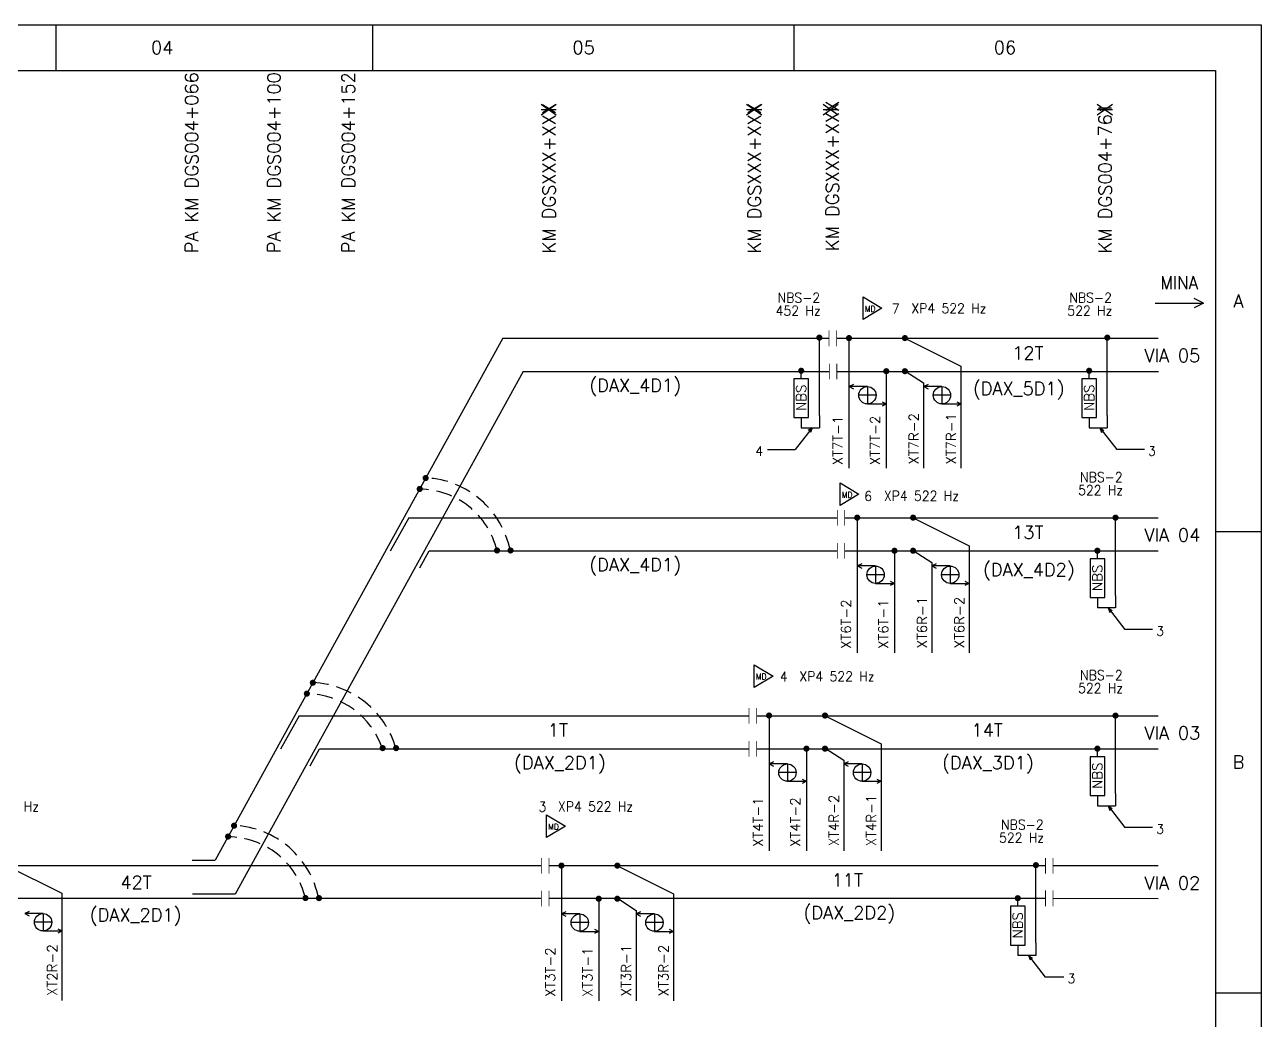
# Model space of a CAD drawing. Header units: millimetres. Extents: x -61728 to -61308, y 1816 to 2113.
# Drawn here: x -61497.4 to -61307.6, y 1960.4 to 2113.1 of the extents above; entities that cross this region are included whole.
import ezdxf
from ezdxf.enums import TextEntityAlignment as Align

# ---------------------------------------------------------------- set-up
doc = ezdxf.new("R2010")
doc.units = ezdxf.units.MM
doc.header["$LTSCALE"] = 10
doc.linetypes.add('HIDDEN', pattern=[0.375, 0.25, -0.125])
for name, color, linetype in [('Asterisco', 7, 'Continuous'), ('EL2', 7, 'Continuous'), ('ER50', 7, 'Continuous'), ('ER80', 3, 'Continuous'), ('FRL2', 2, 'Continuous'), ('FRL4', 4, 'Continuous'), ('FRL6', 6, 'Continuous'), ('FRL7', 7, 'Continuous'), ('FRR120', 7, 'Continuous'), ('FRR175', 1, 'Continuous'), ('FRR80', 3, 'Continuous')]:
    doc.layers.add(name, color=color, linetype=linetype)
doc.layers.add('EL5', color=5, linetype='Continuous', lineweight=40)
doc.styles.add('R120', font='simplex.shx', dxfattribs={"height": 3})
doc.styles.add('R60', font='simplex.shx', dxfattribs={"height": 1.5})
doc.styles.add('R80', font='simplex.shx', dxfattribs={"height": 2})
doc.styles.add('Styleromans', font='romans.shx')

# ---------------------------------------------------------------- blocks, each defined once
blk = doc.blocks.new('A3_FOLHA_INTERNA')
at = {"layer": 'FRL2'}
for p, q in [((283.67, 290), (283.67, 297)), ((348.33, 290), (348.33, 297)), ((413, 219.25), (420, 219.25)), ((413, 148.5), (420, 148.5))]:
    blk.add_line(p, q, dxfattribs=at)
at = {"layer": 'FRL4'}
blk.add_line((235, 297), (235, 290), dxfattribs=at)
at = {"layer": 'FRL6'}
for p, q in [((25, 290), (413, 290)), ((413, 290), (413, 7))]:
    blk.add_line(p, q, dxfattribs=at)
at = {"layer": 'FRL7'}
for p, q in [((0, 297), (420, 297)), ((420, 297), (420, 0))]:
    blk.add_line(p, q, dxfattribs=at)
at = {"layer": 'FRR120', "color": 7, "style": 'R120'}
for tag, p, height in [('FASE_DO_PROJETO', (237.89, 33.55), 3), ('ÁREA_E/OU_SUBÁREA', (237.89, 28.98), 3), ('TÍTULO_DO_DESENHO', (237.89, 24.15), 3), ('NÚMERO_DA_CONTRATADA', (266.11, 9.01), 2.77)]:
    blk.add_attdef(tag, p, '', height=height, dxfattribs=at)
for tag, p, width in [('SUBTÍTULO_DO_DESENHO', (237.89, 19.39), 0.9), ('NÚMERO_VALE', (324.03, 9.18), 0.65)]:
    blk.add_attdef(tag, p, '', height=3, dxfattribs=dict(at, width=width))
for tag, p in [('ESCALA', (250, 10.68)), ('FOLHA', (390.7, 10.68)), ('REVISÃO', (406.87, 10.96))]:
    blk.add_attdef(tag, text='', height=3, dxfattribs=at).set_placement(p, align=Align.MIDDLE)
at = {"layer": 'FRR175', "style": 'R120'}
for tag, height, p in [('CLASSIFICAÇÃO', 3, (393.83, 53.23)), ('PROJETO', 3, (296.81, 40.72)), ('N_PROJ_SE', 3, (375.5, 40.72)), ('SE', 2, (390.28, 35.43))]:
    blk.add_attdef(tag, text='', height=height, dxfattribs=at).set_placement(p, align=Align.MIDDLE_CENTER)
at = {"layer": 'FRR80', "style": 'R80'}
for s, p in [('04', (251.33, 293.5)), ('05', (316, 293.5)), ('06', (380.67, 293.5)), ('A', (416.5, 254.63)), ('B', (416.5, 183.88))]:
    blk.add_text(s, height=2, dxfattribs=at).set_placement(p, align=Align.MIDDLE)

msp = doc.modelspace()

# ---------------------------------------------------------------- hatches: boundary and pattern name
at = {"layer": 'EL2', "ltscale": 5}
h = msp.add_hatch(color=7, dxfattribs=at)
edge = h.paths.add_edge_path()
edge.add_arc((-61375.45, 2065.08), 0.475, 180, 540)
at = {"layer": 'EL2'}
h = msp.add_hatch(color=7, dxfattribs=at)
edge = h.paths.add_edge_path()
edge.add_arc((-61370.9, 2065.01), 0.475, 0, 360, ccw=False)
h = msp.add_hatch(color=7, dxfattribs=at)
edge = h.paths.add_edge_path()
edge.add_arc((-61362.32, 2065.01), 0.475, 0, 360, ccw=False)
at = {"layer": 'EL2', "ltscale": 5}
h = msp.add_hatch(color=7, dxfattribs=at)
edge = h.paths.add_edge_path()
edge.add_arc((-61331.26, 2065.08), 0.475, 180, 540)
h = msp.add_hatch(color=7, dxfattribs=at)
edge = h.paths.add_edge_path()
edge.add_arc((-61378.23, 2060), 0.475, 180, 540)
at = {"layer": 'EL2'}
h = msp.add_hatch(color=7, dxfattribs=at)
edge = h.paths.add_edge_path()
edge.add_arc((-61365.18, 2059.93), 0.475, 0, 360, ccw=False)
h = msp.add_hatch(color=7, dxfattribs=at)
edge = h.paths.add_edge_path()
edge.add_arc((-61362.32, 2059.93), 0.475, 0, 360, ccw=False)
at = {"layer": 'EL2', "ltscale": 5}
h = msp.add_hatch(color=7, dxfattribs=at)
edge = h.paths.add_edge_path()
edge.add_arc((-61334.04, 2060), 0.475, 180, 540)
at = {"layer": 'EL2'}
h = msp.add_hatch(color=256, dxfattribs=at)
edge = h.paths.add_edge_path()
edge.add_arc((-61435.87, 2043.54), 0.475, 180, 540)
h = msp.add_hatch(color=256, dxfattribs=at)
edge = h.paths.add_edge_path()
edge.add_arc((-61436.78, 2041.87), 0.475, 180, 540)
h = msp.add_hatch(color=7, dxfattribs=at)
edge = h.paths.add_edge_path()
edge.add_arc((-61369.64, 2037.47), 0.475, 0, 360, ccw=False)
h = msp.add_hatch(color=7, dxfattribs=at)
edge = h.paths.add_edge_path()
edge.add_arc((-61361.06, 2037.47), 0.475, 0, 360, ccw=False)
at = {"layer": 'EL2', "ltscale": 5}
h = msp.add_hatch(color=7, dxfattribs=at)
edge = h.paths.add_edge_path()
edge.add_arc((-61330, 2037.47), 0.475, 180, 540)
at = {"layer": 'EL2'}
h = msp.add_hatch(color=256, dxfattribs=at)
edge = h.paths.add_edge_path()
edge.add_arc((-61424.91, 2032.43), 0.475, 180, 540)
h = msp.add_hatch(color=256, dxfattribs=at)
edge = h.paths.add_edge_path()
edge.add_arc((-61422.84, 2032.43), 0.475, 180, 540)
h = msp.add_hatch(color=7, dxfattribs=at)
edge = h.paths.add_edge_path()
edge.add_arc((-61363.92, 2032.39), 0.475, 0, 360, ccw=False)
h = msp.add_hatch(color=7, dxfattribs=at)
edge = h.paths.add_edge_path()
edge.add_arc((-61361.06, 2032.39), 0.475, 0, 360, ccw=False)
at = {"layer": 'EL2', "ltscale": 5}
h = msp.add_hatch(color=7, dxfattribs=at)
edge = h.paths.add_edge_path()
edge.add_arc((-61332.78, 2032.39), 0.475, 180, 540)
at = {"layer": 'EL2'}
h = msp.add_hatch(color=256, dxfattribs=at)
edge = h.paths.add_edge_path()
edge.add_arc((-61453.18, 2012.14), 0.475, 180, 540)
h = msp.add_hatch(color=256, dxfattribs=at)
edge = h.paths.add_edge_path()
edge.add_arc((-61454.1, 2010.47), 0.475, 180, 540)
h = msp.add_hatch(color=7, dxfattribs=at)
edge = h.paths.add_edge_path()
edge.add_arc((-61383.16, 2007.11), 0.475, 0, 360, ccw=False)
h = msp.add_hatch(color=7, dxfattribs=at)
edge = h.paths.add_edge_path()
edge.add_arc((-61374.58, 2007.11), 0.475, 0, 360, ccw=False)
at = {"layer": 'EL2', "ltscale": 5}
h = msp.add_hatch(color=7, dxfattribs=at)
edge = h.paths.add_edge_path()
edge.add_arc((-61330, 2007.1), 0.475, 180, 540)
at = {"layer": 'EL2'}
h = msp.add_hatch(color=256, dxfattribs=at)
edge = h.paths.add_edge_path()
edge.add_arc((-61442.47, 2002.11), 0.475, 180, 540)
h = msp.add_hatch(color=256, dxfattribs=at)
edge = h.paths.add_edge_path()
edge.add_arc((-61440.4, 2002.11), 0.475, 180, 540)
h = msp.add_hatch(color=7, dxfattribs=at)
edge = h.paths.add_edge_path()
edge.add_arc((-61377.43, 2002.03), 0.475, 0, 360, ccw=False)
h = msp.add_hatch(color=7, dxfattribs=at)
edge = h.paths.add_edge_path()
edge.add_arc((-61374.58, 2002.03), 0.475, 0, 360, ccw=False)
at = {"layer": 'EL2', "ltscale": 5}
h = msp.add_hatch(color=7, dxfattribs=at)
edge = h.paths.add_edge_path()
edge.add_arc((-61332.78, 2002.03), 0.475, 180, 540)
at = {"layer": 'EL2'}
h = msp.add_hatch(color=256, dxfattribs=at)
edge = h.paths.add_edge_path()
edge.add_arc((-61465.27, 1990.21), 0.475, 180, 540)
h = msp.add_hatch(color=256, dxfattribs=at)
edge = h.paths.add_edge_path()
edge.add_arc((-61466.19, 1988.55), 0.475, 180, 540)
h = msp.add_hatch(color=7, dxfattribs=at)
edge = h.paths.add_edge_path()
edge.add_arc((-61415.03, 1984.09), 0.475, 0, 360, ccw=False)
h = msp.add_hatch(color=7, dxfattribs=at)
edge = h.paths.add_edge_path()
edge.add_arc((-61406.45, 1984.09), 0.475, 0, 360, ccw=False)
at = {"layer": 'EL2', "ltscale": 5}
h = msp.add_hatch(color=7, dxfattribs=at)
edge = h.paths.add_edge_path()
edge.add_arc((-61342.22, 1984.16), 0.475, 180, 540)
at = {"layer": 'EL2'}
h = msp.add_hatch(color=256, dxfattribs=at)
edge = h.paths.add_edge_path()
edge.add_arc((-61454.31, 1979.11), 0.475, 180, 540)
h = msp.add_hatch(color=256, dxfattribs=at)
edge = h.paths.add_edge_path()
edge.add_arc((-61452.24, 1979.1), 0.475, 180, 540)
h = msp.add_hatch(color=7, dxfattribs=at)
edge = h.paths.add_edge_path()
edge.add_arc((-61409.31, 1979.01), 0.475, 0, 360, ccw=False)
h = msp.add_hatch(color=7, dxfattribs=at)
edge = h.paths.add_edge_path()
edge.add_arc((-61406.45, 1979.01), 0.475, 0, 360, ccw=False)
at = {"layer": 'EL2', "ltscale": 5}
h = msp.add_hatch(color=7, dxfattribs=at)
edge = h.paths.add_edge_path()
edge.add_arc((-61345, 1979.09), 0.475, 180, 540)

# ---------------------------------------------------------------- linework, layer by layer
at = {"color": 7}
for p, q in [((-61323.9, 2070.37), (-61316.49, 2070.37)), ((-61316.49, 2070.37), (-61317.94, 2071.1)), ((-61316.49, 2070.37), (-61317.94, 2069.64))]:
    msp.add_line(p, q, dxfattribs=at)
at = {"color": 7, "linetype": 'Continuous', "ltscale": 5}
for p, q in [((-61424.02, 2064.98), (-61451.81, 2014.61)), ((-61424.02, 2064.98), (-61373.97, 2064.98)), ((-61372.81, 2064.98), (-61323.45, 2064.98)), ((-61420.88, 2059.9), (-61447.3, 2012.01)), ((-61420.88, 2059.9), (-61373.92, 2059.9)), ((-61372.77, 2059.9), (-61323.4, 2059.9)), ((-61438.47, 2037.45), (-61441.32, 2032.32)), ((-61438.47, 2037.45), (-61372.71, 2037.45)), ((-61371.55, 2037.45), (-61323.45, 2037.45)), ((-61436.77, 2029.76), (-61435.33, 2032.37)), ((-61435.33, 2032.37), (-61372.71, 2032.37)), ((-61371.55, 2032.37), (-61323.45, 2032.37)), ((-61451.81, 2014.61), (-61457.59, 2004.14)), ((-61447.3, 2012.01), (-61465.11, 1979.71)), ((-61455.3, 2007.08), (-61458.15, 2001.95)), ((-61455.3, 2007.08), (-61386.23, 2007.08)), ((-61385.07, 2007.08), (-61323.45, 2007.08)), ((-61457.59, 2004.14), (-61468.17, 1984.93)), ((-61453.6, 1999.4), (-61452.15, 2002)), ((-61452.15, 2002), (-61386.23, 2002)), ((-61385.07, 2002), (-61323.45, 2002)), ((-61418.1, 1984.07), (-61511.68, 1984.07)), ((-61471.69, 1984.93), (-61468.17, 1984.93)), ((-61340.74, 1984.07), (-61416.94, 1984.07)), ((-61323.45, 1984.07), (-61339.58, 1984.07)), ((-61465.11, 1979.71), (-61471.66, 1979.71)), ((-61511.68, 1979.08), (-61418.1, 1979.07)), ((-61416.94, 1979.07), (-61340.74, 1979.07)), ((-61339.58, 1979.07), (-61323.45, 1979.06))]:
    msp.add_line(p, q, dxfattribs=at)
at = {"color": 7, "linetype": 'HIDDEN'}
for centre, radius, start, end in [((-61436.5, 2029.73), 13.86, 11.0774, 87.2434), ((-61436.86, 2029.57), 12.27, 13.3296, 89.6957), ((-61453.86, 1998.23), 13.97, 15.7449, 87.0895), ((-61454.22, 1998.05), 12.39, 18.5919, 89.5007), ((-61465.9, 1976.41), 13.86, 11.0774, 87.2434), ((-61466.26, 1976.24), 12.27, 13.3296, 89.6957)]:
    msp.add_arc(centre, radius, start, end, dxfattribs=at)
at = {"layer": 'Asterisco', "linetype": 'Continuous', "ltscale": 5}
for p, q in [((-61418.15, 2100.87), (-61415.82, 2099.24)), ((-61418.15, 2099.24), (-61415.82, 2100.87)), ((-61386.63, 2100.87), (-61384.3, 2099.24)), ((-61386.63, 2099.24), (-61384.3, 2100.87)), ((-61374.86, 2100.87), (-61372.54, 2099.24)), ((-61374.86, 2099.24), (-61372.54, 2100.87)), ((-61332.79, 2100.87), (-61330.47, 2099.24)), ((-61332.79, 2099.24), (-61330.47, 2100.87)), ((-61418.15, 2100.05), (-61415.82, 2100.05)), ((-61386.63, 2100.05), (-61384.3, 2100.05)), ((-61374.86, 2100.05), (-61372.54, 2100.05)), ((-61332.79, 2100.05), (-61330.47, 2100.05))]:
    msp.add_line(p, q, dxfattribs=at)
at = {"layer": 'EL2', "color": 7, "ltscale": 5}
for p, q in [((-61375.45, 2053.13), (-61375.45, 2065.06)), ((-61331.26, 2053.13), (-61331.26, 2065.06)), ((-61378.23, 2058.77), (-61378.23, 2059.98)), ((-61334.04, 2058.77), (-61334.04, 2059.98)), ((-61377.11, 2058.77), (-61379.35, 2058.77)), ((-61379.35, 2058.77), (-61379.35, 2052.83)), ((-61377.11, 2052.83), (-61377.11, 2058.77)), ((-61332.92, 2058.77), (-61335.16, 2058.77)), ((-61335.16, 2058.77), (-61335.16, 2052.83)), ((-61332.92, 2052.83), (-61332.92, 2058.77)), ((-61379.35, 2052.83), (-61377.11, 2052.83)), ((-61378.23, 2052.83), (-61378.23, 2051.23)), ((-61375.45, 2053.13), (-61375.45, 2051.23)), ((-61335.16, 2052.83), (-61332.92, 2052.83)), ((-61334.04, 2052.83), (-61334.04, 2051.23)), ((-61331.26, 2053.13), (-61331.26, 2051.23)), ((-61376.57, 2051.23), (-61379.14, 2047.91)), ((-61378.23, 2051.23), (-61375.45, 2051.23)), ((-61376.57, 2051.23), (-61377.18, 2050.81)), ((-61376.57, 2051.23), (-61376.82, 2050.53)), ((-61334.04, 2051.23), (-61331.26, 2051.23)), ((-61332.38, 2051.23), (-61329.81, 2047.91)), ((-61332.38, 2051.23), (-61331.77, 2050.81)), ((-61332.38, 2051.23), (-61332.13, 2050.53)), ((-61383.39, 2047.91), (-61379.14, 2047.91)), ((-61325.56, 2047.91), (-61329.82, 2047.91)), ((-61330, 2025.52), (-61330, 2037.45)), ((-61331.66, 2031.16), (-61333.9, 2031.16)), ((-61333.9, 2031.16), (-61333.9, 2025.21)), ((-61332.78, 2031.16), (-61332.78, 2032.37)), ((-61331.66, 2025.21), (-61331.66, 2031.16)), ((-61333.9, 2025.21), (-61331.66, 2025.21)), ((-61332.78, 2025.21), (-61332.78, 2023.62)), ((-61330, 2025.52), (-61330, 2023.62)), ((-61330, 2023.62), (-61332.78, 2023.62)), ((-61331.12, 2023.62), (-61328.55, 2020.3)), ((-61331.12, 2023.62), (-61330.51, 2023.2)), ((-61331.12, 2023.62), (-61330.87, 2022.92)), ((-61324.3, 2020.3), (-61328.55, 2020.3)), ((-61330, 1995.16), (-61330, 2007.08)), ((-61331.66, 2000.8), (-61333.9, 2000.8)), ((-61333.9, 2000.8), (-61333.9, 1994.85)), ((-61332.78, 2000.8), (-61332.78, 2002)), ((-61331.66, 1994.85), (-61331.66, 2000.8)), ((-61333.9, 1994.85), (-61331.66, 1994.85)), ((-61332.78, 1994.85), (-61332.78, 1993.26)), ((-61330, 1995.16), (-61330, 1993.26)), ((-61332.78, 1993.26), (-61330, 1993.26)), ((-61331.12, 1993.26), (-61328.55, 1989.94)), ((-61331.12, 1993.26), (-61330.51, 1992.84)), ((-61331.12, 1993.26), (-61330.87, 1992.56)), ((-61324.3, 1989.94), (-61328.55, 1989.94)), ((-61342.22, 1972.22), (-61342.22, 1984.14)), ((-61343.88, 1977.86), (-61346.12, 1977.86)), ((-61346.12, 1977.86), (-61346.12, 1971.91)), ((-61345, 1977.86), (-61345, 1979.06)), ((-61343.88, 1971.91), (-61343.88, 1977.86)), ((-61346.12, 1971.91), (-61343.88, 1971.91)), ((-61345, 1971.91), (-61345, 1970.32)), ((-61342.22, 1972.22), (-61342.22, 1970.32)), ((-61342.22, 1970.32), (-61345, 1970.32)), ((-61343.34, 1970.32), (-61340.77, 1967)), ((-61343.34, 1970.32), (-61342.73, 1969.9)), ((-61343.34, 1970.32), (-61343.09, 1969.62)), ((-61337.91, 1967), (-61340.77, 1967))]:
    msp.add_line(p, q, dxfattribs=at)
at = {"layer": 'EL2', "color": 7}
for p, q in [((-61370.9, 2064.98), (-61370.9, 2045.07)), ((-61362.32, 2064.98), (-61353.73, 2060.69)), ((-61365.18, 2059.9), (-61365.18, 2045.07)), ((-61362.32, 2059.98), (-61359.45, 2058.14)), ((-61353.73, 2060.69), (-61353.73, 2045.07)), ((-61370.21, 2057.91), (-61370.88, 2057.58)), ((-61368.08, 2057.58), (-61370.88, 2057.58)), ((-61370.88, 2057.58), (-61370.21, 2057.25)), ((-61368.08, 2057.58), (-61368.08, 2054.92)), ((-61359.45, 2058.14), (-61359.45, 2045.07)), ((-61358.76, 2057.91), (-61359.43, 2057.58)), ((-61356.63, 2057.58), (-61359.43, 2057.58)), ((-61359.43, 2057.58), (-61358.76, 2057.25)), ((-61356.63, 2057.58), (-61356.63, 2054.92)), ((-61366.75, 2056.25), (-61369.42, 2056.25)), ((-61365.82, 2055.25), (-61365.15, 2054.92)), ((-61355.3, 2056.25), (-61357.97, 2056.25)), ((-61354.37, 2055.25), (-61353.7, 2054.92)), ((-61368.08, 2054.92), (-61365.15, 2054.92)), ((-61365.15, 2054.92), (-61365.82, 2054.58)), ((-61356.63, 2054.92), (-61353.7, 2054.92)), ((-61353.7, 2054.92), (-61354.37, 2054.58)), ((-61369.64, 2037.45), (-61369.64, 2016.71)), ((-61361.06, 2037.45), (-61352.46, 2033.15)), ((-61361.06, 2032.45), (-61358.19, 2030.6)), ((-61352.46, 2033.15), (-61352.46, 2016.71)), ((-61363.92, 2032.37), (-61363.92, 2016.71)), ((-61358.19, 2030.6), (-61358.19, 2016.71)), ((-61368.95, 2030.38), (-61369.62, 2030.05)), ((-61366.82, 2030.05), (-61369.62, 2030.05)), ((-61369.62, 2030.05), (-61368.95, 2029.71)), ((-61365.49, 2028.71), (-61368.16, 2028.71)), ((-61366.82, 2030.05), (-61366.82, 2027.38)), ((-61357.5, 2030.38), (-61358.17, 2030.05)), ((-61355.37, 2030.05), (-61358.17, 2030.05)), ((-61358.17, 2030.05), (-61357.5, 2029.71)), ((-61354.04, 2028.71), (-61356.7, 2028.71)), ((-61355.37, 2030.05), (-61355.37, 2027.38)), ((-61366.82, 2027.38), (-61363.89, 2027.38)), ((-61364.56, 2027.72), (-61363.89, 2027.38)), ((-61363.89, 2027.38), (-61364.56, 2027.05)), ((-61355.37, 2027.38), (-61352.44, 2027.38)), ((-61353.11, 2027.72), (-61352.44, 2027.38)), ((-61352.44, 2027.38), (-61353.11, 2027.05)), ((-61383.16, 2007.08), (-61383.16, 1986.35)), ((-61374.58, 2007.08), (-61365.98, 2002.79)), ((-61374.58, 2002.08), (-61371.71, 2000.24)), ((-61365.98, 2002.79), (-61365.98, 1986.35)), ((-61377.43, 2002), (-61377.43, 1986.35)), ((-61371.71, 2000.24), (-61371.71, 1986.35)), ((-61382.47, 2000.01), (-61383.14, 1999.68)), ((-61380.34, 1999.68), (-61383.14, 1999.68)), ((-61383.14, 1999.68), (-61382.47, 1999.35)), ((-61379.01, 1998.35), (-61381.67, 1998.35)), ((-61380.34, 1999.68), (-61380.34, 1997.02)), ((-61371.02, 2000.01), (-61371.69, 1999.68)), ((-61368.89, 1999.68), (-61371.69, 1999.68)), ((-61371.69, 1999.68), (-61371.02, 1999.35)), ((-61367.56, 1998.35), (-61370.22, 1998.35)), ((-61368.89, 1999.68), (-61368.89, 1997.02)), ((-61380.34, 1997.02), (-61377.41, 1997.02)), ((-61378.08, 1997.35), (-61377.41, 1997.02)), ((-61377.41, 1997.02), (-61378.08, 1996.68)), ((-61368.89, 1997.02), (-61365.96, 1997.02)), ((-61366.63, 1997.35), (-61365.96, 1997.02)), ((-61365.96, 1997.02), (-61366.63, 1996.68)), ((-61500.27, 1984.13), (-61491.68, 1979.84)), ((-61415.03, 1984.07), (-61415.03, 1963.34)), ((-61406.45, 1984.07), (-61397.85, 1979.77)), ((-61491.68, 1979.84), (-61491.68, 1963.4)), ((-61397.85, 1979.77), (-61397.85, 1963.34)), ((-61409.31, 1978.99), (-61409.31, 1963.34)), ((-61406.45, 1979.07), (-61403.58, 1977.22)), ((-61496.72, 1977.07), (-61497.38, 1976.73)), ((-61494.59, 1976.74), (-61497.38, 1976.73)), ((-61497.38, 1976.73), (-61496.72, 1976.4)), ((-61494.59, 1976.74), (-61494.59, 1974.07)), ((-61414.34, 1977), (-61415.01, 1976.67)), ((-61412.21, 1976.67), (-61415.01, 1976.67)), ((-61415.01, 1976.67), (-61414.34, 1976.33)), ((-61412.21, 1976.67), (-61412.21, 1974)), ((-61403.58, 1977.22), (-61403.58, 1963.34)), ((-61402.89, 1977), (-61403.56, 1976.67)), ((-61400.76, 1976.67), (-61403.56, 1976.67)), ((-61403.56, 1976.67), (-61402.89, 1976.33)), ((-61400.76, 1976.67), (-61400.76, 1974)), ((-61493.25, 1975.4), (-61495.92, 1975.4)), ((-61494.59, 1974.07), (-61491.66, 1974.07)), ((-61492.32, 1974.4), (-61491.66, 1974.07)), ((-61491.66, 1974.07), (-61492.32, 1973.74)), ((-61410.88, 1975.34), (-61413.55, 1975.34)), ((-61412.21, 1974), (-61409.28, 1974)), ((-61409.95, 1974.34), (-61409.28, 1974)), ((-61409.28, 1974), (-61409.95, 1973.67)), ((-61399.43, 1975.34), (-61402.1, 1975.34)), ((-61400.76, 1974), (-61397.83, 1974)), ((-61398.5, 1974.34), (-61397.83, 1974)), ((-61397.83, 1974), (-61398.5, 1973.67))]:
    msp.add_line(p, q, dxfattribs=at)
at = {"layer": 'EL2', "color": 7, "flags": 128}
for points in [[(-61368.73, 2067.86), (-61368.73, 2071.33), (-61365.84, 2069.59), (-61368.73, 2067.86)], [(-61372.27, 2039.33), (-61372.27, 2042.8), (-61369.38, 2041.06), (-61372.27, 2039.33)], [(-61385.45, 2011.42), (-61385.45, 2014.89), (-61382.56, 2013.16), (-61385.45, 2011.42)], [(-61417.32, 1988.41), (-61417.32, 1991.88), (-61414.43, 1990.14), (-61417.32, 1988.41)]]:
    msp.add_lwpolyline(points, dxfattribs=at)
at = {"layer": 'EL2', "color": 7, "ltscale": 5, "const_width": 0.112}
for points in [[(-61372.71, 2036.24), (-61372.71, 2038.66)], [(-61372.71, 2031.16), (-61372.71, 2033.58)], [(-61340.74, 1982.86), (-61340.74, 1985.28)], [(-61340.74, 1977.86), (-61340.74, 1980.28)]]:
    msp.add_lwpolyline(points, dxfattribs=at)
at = {"layer": 'EL2', "color": 7}
for centre in [(-61368.08, 2056.25), (-61356.63, 2056.25), (-61366.82, 2028.71), (-61355.37, 2028.71), (-61380.34, 1998.35), (-61368.89, 1998.35), (-61494.59, 1975.4), (-61412.21, 1975.34), (-61400.76, 1975.34)]:
    msp.add_circle(centre, 1.33, dxfattribs=at)
at = {"layer": 'EL5', "color": 7, "const_width": 0.112}
for points in [[(-61373.97, 2063.77), (-61373.97, 2066.19)], [(-61372.81, 2063.77), (-61372.81, 2066.19)], [(-61373.92, 2058.69), (-61373.92, 2061.11)], [(-61372.77, 2058.69), (-61372.77, 2061.11)], [(-61371.55, 2036.24), (-61371.55, 2038.66)], [(-61371.55, 2031.16), (-61371.55, 2033.58)], [(-61386.23, 2005.87), (-61386.23, 2008.29)], [(-61385.07, 2005.87), (-61385.07, 2008.29)], [(-61386.23, 2000.79), (-61386.23, 2003.21)], [(-61385.07, 2000.79), (-61385.07, 2003.21)], [(-61418.1, 1982.86), (-61418.1, 1985.28)], [(-61416.94, 1982.86), (-61416.94, 1985.28)], [(-61339.58, 1982.86), (-61339.58, 1985.28)], [(-61418.1, 1977.85), (-61418.1, 1980.27)], [(-61416.94, 1977.85), (-61416.94, 1980.27)], [(-61339.58, 1977.86), (-61339.58, 1980.28)]]:
    msp.add_lwpolyline(points, dxfattribs=at)

# ---------------------------------------------------------------- block references
msp.add_blockref('A3_FOLHA_INTERNA', (-61727.63, 1816.08))

# ---------------------------------------------------------------- texts
at = {"color": 7, "linetype": 'Continuous', "ltscale": 5, "style": 'R80'}
for s, p in [('VIA 05', (-61321.28, 2062.34)), ('VIA 04', (-61321.28, 2034.81)), ('VIA 03', (-61321.28, 2004.44)), ('VIA 02', (-61321.28, 1981.43))]:
    msp.add_text(s, height=2, dxfattribs=at).set_placement(p, align=Align.MIDDLE_CENTER)
at = {"layer": 'EL2', "color": 7, "ltscale": 5, "style": 'R60', "width": 0.93333}
for s, p in [('NBS-2', (-61381.86, 2070.46)), ('NBS-2', (-61337.09, 2070.46)), ('452 Hz', (-61382.16, 2068.46)), ('522 Hz', (-61337.39, 2068.46)), ('NBS-2', (-61335.44, 2042.93)), ('522 Hz', (-61335.74, 2040.93)), ('NBS-2', (-61335.44, 2012.56)), ('522 Hz', (-61335.74, 2010.56)), ('NBS-2', (-61347.57, 1989.62)), ('522 Hz', (-61347.87, 1987.62))]:
    msp.add_text(s, height=1.5, dxfattribs=at).set_placement(p)
at = {"layer": 'EL2', "linetype": 'Continuous', "style": 'R60', "width": 0.93333}
for s, p in [('XP4 522 Hz', (-61361.33, 2068.83)), ('XP4 522 Hz', (-61365.55, 2040.06)), ('XP4 522 Hz', (-61378.51, 2012.36)), ('XP4 452 Hz', (-61506.73, 1992.4)), ('XP4 522 Hz', (-61415.56, 1992.4))]:
    msp.add_text(s, height=1.5, dxfattribs=at).set_placement(p)
at = {"layer": 'EL2', "color": 7, "ltscale": 5, "style": 'R60'}
for p in [(-61377.49, 2053.83), (-61333.3, 2053.83), (-61332.04, 2026.21), (-61332.04, 1995.85), (-61344.26, 1972.91)]:
    msp.add_text('NBS', height=1.5, rotation=90, dxfattribs=at).set_placement(p)
at = {"layer": 'EL2', "color": 7, "style": 'R60'}
for s, p in [('XT7R-2', (-61360.21, 2045.61)), ('XT7T-1', (-61371.88, 2045.52)), ('XT7T-2', (-61366.15, 2045.52)), ('XT7R-1', (-61354.48, 2045.61)), ('XT6R-2', (-61353.22, 2017.42)), ('XT6T-2', (-61370.61, 2017.34)), ('XT6T-1', (-61364.89, 2017.34)), ('XT6R-1', (-61358.95, 2017.42)), ('XT4R-2', (-61372.47, 1987.06)), ('XT4T-1', (-61384.13, 1986.97)), ('XT4T-2', (-61378.4, 1986.97)), ('XT4R-1', (-61366.74, 1987.06)), ('XT2R-2', (-61492.44, 1964.11)), ('XT3R-2', (-61398.61, 1964.04)), ('XT3T-2', (-61416, 1963.96)), ('XT3T-1', (-61410.28, 1963.96)), ('XT3R-1', (-61404.34, 1964.04))]:
    msp.add_text(s, height=1.5, rotation=90, dxfattribs=at).set_placement(p)
at = {"layer": 'EL2', "color": 7, "linetype": 'Continuous', "style": 'Styleromans', "width": 0.93333}
for s, p in [('4', (-61385.25, 2046.96)), ('3', (-61324.98, 2046.96)), ('3', (-61323.72, 2019.35)), ('3', (-61323.72, 1988.98)), ('3', (-61337.33, 1966.04))]:
    msp.add_text(s, height=1.43, dxfattribs=at).set_placement(p)
at = {"layer": 'EL2', "color": 7, "line_spacing_factor": 0.8, "style": 'R60'}
for s, insert, char_height, width, attachment_point in [('{\\W0.93333;\\C256;MD}', (-61368.47, 2069.51), 0.9091, 0.7055, 4), ('{\\W0.93333;\\C256;7}', (-61363.13, 2069.54), 1.5, 1.1642, 6), ('{\\W0.93333;\\C256;MD}', (-61372.01, 2040.98), 0.9091, 0.7055, 4), ('{\\W0.93333;\\C256;6}', (-61367.35, 2040.77), 1.5, 1.1642, 6), ('{\\W0.93333;\\C256;MD}', (-61385.19, 2013.08), 0.9091, 0.7055, 4), ('{\\W0.93333;\\C256;4}', (-61380.31, 2013.08), 1.5, 1.1642, 6), ('{\\W0.93333;\\C256;3}', (-61417.35, 1993.11), 1.5, 1.1642, 6), ('{\\W0.93333;\\C256;MD}', (-61417.06, 1990.06), 0.9091, 0.7055, 4)]:
    msp.add_mtext(s, dxfattribs=dict(at, insert=insert, char_height=char_height, width=width, attachment_point=attachment_point))
at = {"layer": 'ER50', "color": 7, "insert": (-61317.36, 2073.52), "char_height": 2, "width": 29.2453, "attachment_point": 6, "line_spacing_factor": 0.8, "style": 'R80'}
msp.add_mtext('{\\W0.93333;\\C256;MINA}', dxfattribs=at)
at = {"layer": 'ER80', "color": 7, "style": 'R80'}
for s, p in [('PA KM DGS004+066', (-61471.79, 2078.03)), ('PA KM DGS004+100', (-61459.15, 2078.03)), ('PA KM DGS004+152', (-61447.75, 2078.03)), ('KM DGSXXX+XXX', (-61416.94, 2078.02)), ('KM DGSXXX+XXX', (-61385.42, 2078.02)), ('KM DGSXXX+XXX', (-61373.45, 2078.38)), ('KM DGS004+761', (-61331.59, 2078.02))]:
    msp.add_text(s, height=2, rotation=90, dxfattribs=at).set_placement(p, align=Align.MIDDLE_LEFT)
for s, p in [('12T', (-61343.45, 2062.73)), ('(DAX_4D1)', (-61403.72, 2057.77)), ('(DAX_5D1)', (-61344.86, 2057.28)), ('13T', (-61343.45, 2035.2)), ('(DAX_4D1)', (-61403.72, 2030.24)), ('(DAX_4D2)', (-61343.31, 2029.5)), ('1T', (-61415.58, 2004.87)), ('14T', (-61349.7, 2004.87)), ('(DAX_2D1)', (-61415.27, 1999.87)), ('(DAX_3D1)', (-61349.58, 1999.87)), ('42T', (-61480.32, 1981.53)), ('11T', (-61371.16, 1981.86)), ('(DAX_2D1)', (-61480.39, 1976.53)), ('(DAX_2D2)', (-61370.85, 1976.86))]:
    msp.add_text(s, height=2, dxfattribs=at).set_placement(p, align=Align.MIDDLE_CENTER)

doc.saveas('drawing.dxf')
